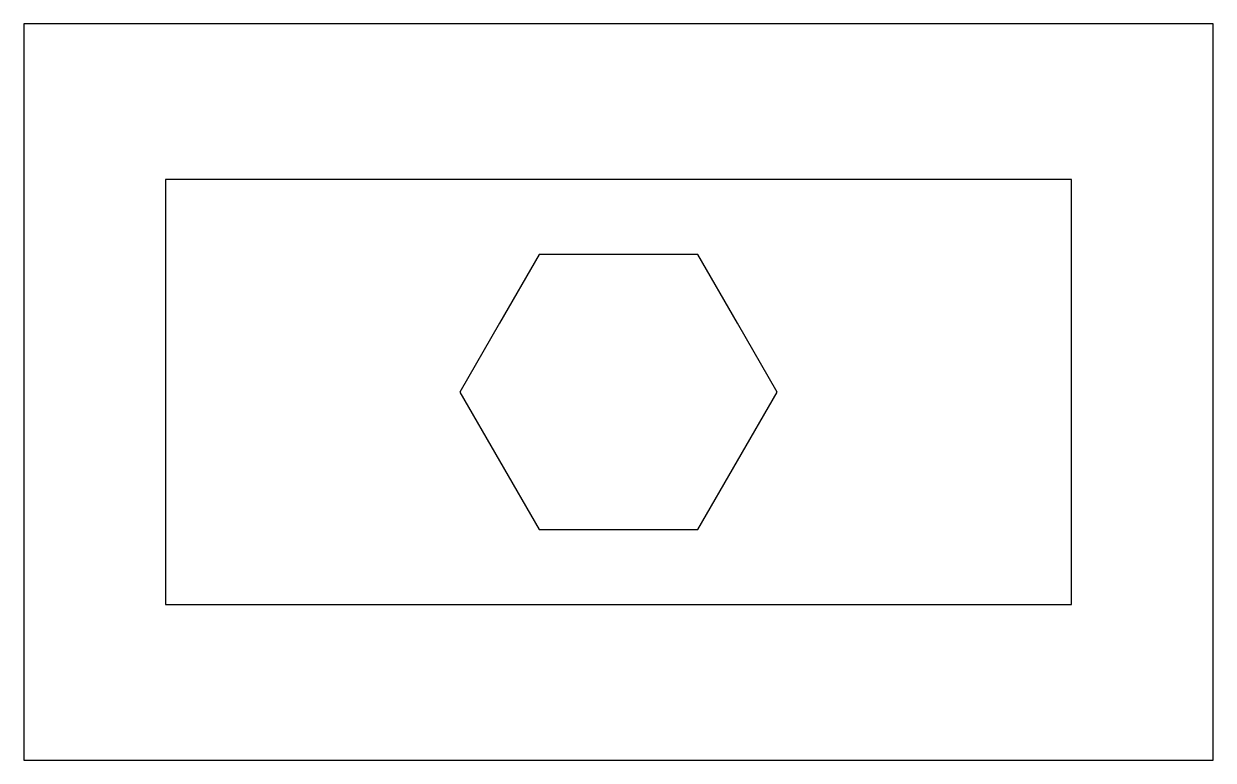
# Model space of a CAD drawing. Extents: x -126 to -84, y -161.5 to -135.5.
import ezdxf

# ---------------------------------------------------------------- set-up
doc = ezdxf.new("R2010")
doc.units = 0
doc.header["$MEASUREMENT"] = 0
doc.layers.add('EBENE_1', color=7, linetype='CONTINUOUS')

msp = doc.modelspace()

# ---------------------------------------------------------------- linework, layer by layer
at = {"layer": 'EBENE_1'}
for points in [[(-126, -161.5), (-84, -161.5), (-84, -135.5), (-126, -135.5), (-126, -161.5)], [(-121, -156), (-89, -156), (-89, -141), (-121, -141), (-121, -156)]]:
    msp.add_lwpolyline(points, close=True, dxfattribs=at)
msp.add_open_spline([(-107.8001, -143.65), (-107.8001, -143.65), (-105, -143.6499), (-105, -143.6499), (-105, -143.6499), (-105, -143.6499), (-102.1999, -143.65), (-102.1999, -143.65), (-102.1999, -143.65), (-102.1999, -143.65), (-100.7998, -146.075), (-100.7998, -146.075), (-100.7998, -146.075), (-100.7998, -146.075), (-99.3997, -148.5), (-99.3997, -148.5), (-99.3997, -148.5), (-99.3997, -148.5), (-100.7997, -150.9251), (-100.7997, -150.9251), (-100.7997, -150.9251), (-100.7997, -150.9251), (-102.1999, -153.35), (-102.1999, -153.35), (-102.1999, -153.35), (-102.1999, -153.35), (-105, -153.3501), (-105, -153.3501), (-105, -153.3501), (-105, -153.3501), (-107.8001, -153.35), (-107.8001, -153.35), (-107.8001, -153.35), (-107.8001, -153.35), (-109.2002, -150.925), (-109.2002, -150.925), (-109.2002, -150.925), (-109.2002, -150.925), (-110.6003, -148.5), (-110.6003, -148.5), (-110.6003, -148.5), (-110.6003, -148.5), (-109.2003, -146.0749), (-109.2003, -146.0749), (-109.2003, -146.0749), (-109.2003, -146.0749), (-107.8001, -143.65), (-107.8001, -143.65)], degree=3, knots=[0, 0, 0, 0, 0.0769231, 0.0769231, 0.0769231, 0.0769231, 0.1538462, 0.1538462, 0.1538462, 0.1538462, 0.2307692, 0.2307692, 0.2307692, 0.2307692, 0.3076923, 0.3076923, 0.3076923, 0.3076923, 0.3846154, 0.3846154, 0.3846154, 0.3846154, 0.4615385, 0.4615385, 0.4615385, 0.4615385, 0.5384615, 0.5384615, 0.5384615, 0.5384615, 0.6153846, 0.6153846, 0.6153846, 0.6153846, 0.6923077, 0.6923077, 0.6923077, 0.6923077, 0.7692308, 0.7692308, 0.7692308, 0.7692308, 0.8461538, 0.8461538, 0.8461538, 0.8461538, 1, 1, 1, 1], dxfattribs=at)

doc.saveas('drawing.dxf')
